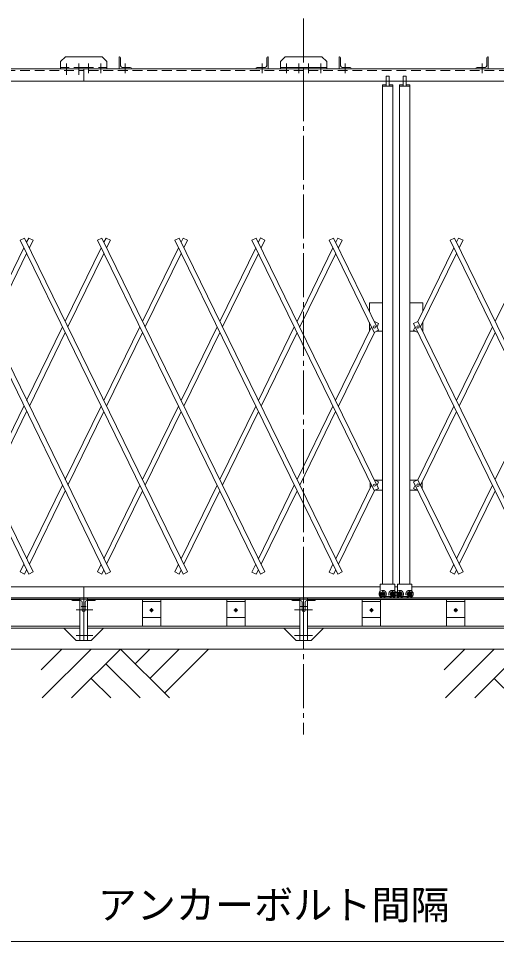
# Model space of a CAD drawing. Units: millimetres, scale not verified. Extents: x -7202 to 7173, y -9671 to 10206.
# Drawn here: x -2842 to -886, y -1050 to 2725 of the extents above; entities that cross this region are included whole.
import ezdxf
from ezdxf.enums import TextEntityAlignment as Align

# ---------------------------------------------------------------- set-up
doc = ezdxf.new("R2010")
doc.units = ezdxf.units.MM
doc.header["$LTSCALE"] = 20
doc.linetypes.add('CHAIN2', pattern=[12, 9, -1, 1, -1])
doc.linetypes.add('DASHED2', pattern=[3, 2, -1])
for name, color, linetype, lineweight in [('0-1_10 常用実線', 3, 'Continuous', 18), ('0-3_12 常用一点鎖線', 3, 'CHAIN2', 18), ('0-4_11 常用破線', 3, 'DASHED2', 18), ('0-5_05 寸法', 3, 'Continuous', 18), ('0-A_02 一点鎖線', 7, 'CHAIN2', 18), ('0-E_80 躯体A', 1, 'Continuous', 18)]:
    doc.layers.add(name, color=color, linetype=linetype, lineweight=lineweight)
doc.styles.add('ＭＳ ゴシック', font='')
doc.styles.get('ＭＳ ゴシック').set_extended_font_data('MS Gothic')

msp = doc.modelspace()

# ---------------------------------------------------------------- linework, layer by layer
at = {"layer": '0-1_10 常用実線'}
for p, q in [((-2500.26, 2568.42), (-2480.26, 2548.42)), ((-2430.26, 2518.42), (-2430.26, 2568.42)), ((-2428.76, 2568.42), (-2430.26, 2568.42)), ((-1821.76, 2568.42), (-1820.26, 2568.42)), ((-1820.26, 2518.42), (-1820.26, 2568.42)), ((-1750.26, 2568.42), (-1770.26, 2548.42)), ((-1600.26, 2568.42), (-1750.26, 2568.42)), ((-1600.26, 2568.42), (-1580.26, 2548.42)), ((-1530.26, 2518.42), (-1530.26, 2568.42)), ((-1528.76, 2568.42), (-1530.26, 2568.42)), ((-921.76, 2568.42), (-920.26, 2568.42)), ((-920.26, 2518.42), (-920.26, 2568.42)), ((-2670.26, 2548.42), (-2670.26, 2518.42)), ((-2480.26, 2548.42), (-2480.26, 2518.42)), ((-2424.26, 2563.92), (-2424.26, 2530.92)), ((-1826.26, 2563.92), (-1826.26, 2530.92)), ((-1770.26, 2548.42), (-1770.26, 2518.42)), ((-1580.26, 2548.42), (-1580.26, 2518.42)), ((-1524.26, 2563.92), (-1524.26, 2530.92)), ((-926.26, 2563.92), (-926.26, 2530.92)), ((-3915.76, 2518.42), (-2575.26, 2518.42)), ((-2575.26, 2518.42), (-2575.26, 2468.42)), ((-2575.26, 2518.42), (-2575.26, 2468.42)), ((-1675.26, 2518.42), (-2575.26, 2518.42)), ((-2430.26, 2518.42), (-2380.26, 2518.42)), ((-2384.76, 2524.42), (-2417.76, 2524.42)), ((-2380.26, 2519.92), (-2380.26, 2518.42)), ((-1870.26, 2519.92), (-1870.26, 2518.42)), ((-1820.26, 2518.42), (-1870.26, 2518.42)), ((-1865.76, 2524.42), (-1832.76, 2524.42)), ((-1675.26, 2524.42), (-1770.26, 2524.42)), ((-1675.26, 2524.42), (-1580.26, 2524.42)), ((-1675.26, 2518.42), (-1675.26, 2468.42)), ((-775.26, 2518.42), (-1675.26, 2518.42)), ((-1675.26, 2518.42), (-1675.26, 2468.42)), ((-1530.26, 2518.42), (-1480.26, 2518.42)), ((-1484.76, 2524.42), (-1517.76, 2524.42)), ((-1480.26, 2519.92), (-1480.26, 2518.42)), ((-970.26, 2519.92), (-970.26, 2518.42)), ((-920.26, 2518.42), (-970.26, 2518.42)), ((-965.76, 2524.42), (-932.76, 2524.42)), ((-3915.76, 2468.42), (-2575.26, 2468.42)), ((-1675.26, 2468.42), (-2575.26, 2468.42)), ((-775.26, 2468.42), (-1675.26, 2468.42)), ((-1353.29, 2453.42), (-1353.29, 411.42)), ((-1353.29, 2453.42), (-1337.94, 2453.42)), ((-1337.94, 2488.42), (-1337.94, 2447.42)), ((-1310.59, 2453.42), (-1325.94, 2453.42)), ((-1310.59, 2453.42), (-1310.59, 411.42)), ((-1283.29, 2453.42), (-1267.94, 2453.42)), ((-1283.29, 2453.42), (-1283.29, 411.42)), ((-1255.94, 2488.42), (-1255.94, 2447.42)), ((-1240.59, 2453.42), (-1255.94, 2453.42)), ((-1240.59, 2453.42), (-1240.59, 411.42)), ((-1310.59, 2447.42), (-1353.29, 2447.42)), ((-1283.29, 2447.42), (-1240.59, 2447.42)), ((-2819.88, 1786.76), (-2967.14, 1485.41)), ((-2503.76, 1786.76), (-2650.69, 1486.09)), ((-2187.64, 1786.76), (-2334.56, 1486.08)), ((-1871.52, 1786.77), (-2018.45, 1486.09)), ((-1555.4, 1786.76), (-1702.33, 1486.07)), ((-1060.71, 1786.76), (-1207.97, 1485.41)), ((-744.59, 1786.76), (-891.52, 1486.09)), ((-2955.68, 1463.31), (-2808.75, 1763.98)), ((-2639.56, 1463.32), (-2492.63, 1763.98)), ((-2323.43, 1463.31), (-2176.51, 1763.98)), ((-2007.32, 1463.31), (-1860.39, 1763.99)), ((-1691.2, 1463.3), (-1544.27, 1763.98)), ((-1196.51, 1463.31), (-1049.58, 1763.98)), ((-1406.24, 1527.03), (-1406.24, 1561.42)), ((-1406.24, 1561.42), (-1353.29, 1561.42)), ((-1187.64, 1561.42), (-1240.59, 1561.42)), ((-1187.64, 1527.02), (-1187.64, 1561.42)), ((-1406.24, 1446.42), (-1406.24, 1481.47)), ((-1187.64, 1446.42), (-1187.64, 1481.47)), ((-2661.82, 1463.32), (-2808.75, 1162.64)), ((-2797.62, 1139.87), (-2650.69, 1440.54)), ((-2345.69, 1463.31), (-2492.62, 1162.63)), ((-2481.49, 1139.85), (-2334.56, 1440.53)), ((-2029.58, 1463.31), (-2176.5, 1162.64)), ((-2165.37, 1139.86), (-2018.45, 1440.54)), ((-1713.46, 1463.3), (-1860.38, 1162.63)), ((-1849.25, 1139.85), (-1702.33, 1440.52)), ((-1397.37, 1463.31), (-1544.29, 1162.64)), ((-1533.16, 1139.87), (-1385.91, 1441.22)), ((-1406.24, 1446.42), (-1405.62, 1446.42)), ((-1375.25, 1446.42), (-1353.29, 1446.42)), ((-1218.63, 1446.42), (-1240.59, 1446.42)), ((-1187.64, 1446.42), (-1188.25, 1446.42)), ((-902.65, 1463.32), (-1049.58, 1162.64)), ((-1038.45, 1139.87), (-891.52, 1440.54)), ((-2819.88, 1139.87), (-2967.14, 838.52)), ((-2503.75, 1139.85), (-2650.68, 839.17)), ((-2187.63, 1139.86), (-2334.56, 839.19)), ((-1871.51, 1139.85), (-2018.44, 839.18)), ((-1555.42, 1139.87), (-1702.33, 839.21)), ((-1060.71, 1139.87), (-1207.97, 838.52)), ((-744.58, 1139.85), (-891.51, 839.17)), ((-2955.68, 816.42), (-2808.75, 1117.09)), ((-2639.55, 816.39), (-2492.62, 1117.08)), ((-2323.43, 816.41), (-2176.5, 1117.09)), ((-2007.31, 816.4), (-1860.38, 1117.08)), ((-1691.2, 816.43), (-1544.29, 1117.09)), ((-1196.51, 816.42), (-1049.58, 1117.09)), ((-1353.29, 836.42), (-1381.61, 836.42)), ((-1240.59, 836.42), (-1212.26, 836.42)), ((-2661.81, 816.39), (-2808.73, 515.74)), ((-2797.59, 492.96), (-2650.68, 793.62)), ((-2345.69, 816.41), (-2492.62, 515.72)), ((-2481.49, 492.95), (-2334.56, 793.63)), ((-2029.57, 816.4), (-2176.49, 515.73)), ((-2165.36, 492.95), (-2018.44, 793.63)), ((-1713.46, 816.43), (-1860.38, 515.75)), ((-1849.25, 492.97), (-1702.33, 793.65)), ((-1397.37, 816.42), (-1544.26, 515.75)), ((-1533.13, 492.97), (-1385.9, 794.33)), ((-1403.29, 804.31), (-1403.29, 828.54)), ((-1353.29, 796.42), (-1381.61, 796.42)), ((-1240.59, 796.42), (-1212.26, 796.42)), ((-1190.59, 804.31), (-1190.59, 828.54)), ((-902.64, 816.39), (-1049.55, 515.74)), ((-1038.42, 492.96), (-891.51, 793.62)), ((-2991.11, 400.42), (-2575.26, 400.42)), ((-2575.26, 400.42), (-1675.26, 400.42)), ((-1675.26, 400.42), (-1361.94, 400.42)), ((-1361.94, 366.42), (-1361.94, 411.42)), ((-1301.94, 411.42), (-1361.94, 411.42)), ((-1351.94, 381.24), (-1360.44, 376.33)), ((-1351.94, 381.24), (-1343.44, 376.33)), ((-1311.94, 381.24), (-1320.44, 376.33)), ((-1311.94, 381.24), (-1303.44, 376.33)), ((-1301.94, 366.42), (-1301.94, 411.42)), ((-1301.94, 400.42), (-1291.94, 400.42)), ((-1291.94, 366.42), (-1291.94, 411.42)), ((-1231.94, 411.42), (-1291.94, 411.42)), ((-1281.94, 381.24), (-1290.44, 376.33)), ((-1281.94, 381.24), (-1273.44, 376.33)), ((-1241.94, 381.24), (-1250.44, 376.33)), ((-1241.94, 381.24), (-1233.44, 376.33)), ((-1231.94, 366.42), (-1231.94, 411.42)), ((-1231.94, 400.42), (-775.26, 400.42)), ((-3933.26, 356.42), (-2575.26, 356.42)), ((-2575.26, 356.42), (-3933.26, 356.42)), ((-3933.26, 350.42), (-2575.26, 350.42)), ((-2591.26, 348.58), (-3933.26, 348.58)), ((-2575.26, 350.42), (-2625.26, 350.42)), ((-2625.26, 348.92), (-2625.26, 350.42)), ((-2620.76, 344.42), (-2587.76, 344.42)), ((-2591.26, 356.42), (-2591.26, 181.42)), ((-2575.26, 356.42), (-1675.26, 356.42)), ((-2575.26, 356.42), (-2575.26, 181.42)), ((-1675.26, 356.42), (-2575.26, 356.42)), ((-2575.26, 356.42), (-2575.26, 181.42)), ((-2575.26, 350.42), (-1675.26, 350.42)), ((-2575.26, 350.42), (-2525.26, 350.42)), ((-2529.76, 344.42), (-2562.76, 344.42)), ((-2559.26, 356.42), (-2559.26, 181.42)), ((-2559.26, 348.58), (-1691.26, 348.58)), ((-2525.26, 348.92), (-2525.26, 350.42)), ((-2335.26, 275.42), (-2335.26, 350.42)), ((-2335.26, 348.58), (-2335.26, 239.26)), ((-2260.26, 341.42), (-2335.26, 341.42)), ((-2310.26, 356.42), (-2260.26, 356.42)), ((-2260.26, 275.42), (-2260.26, 350.42)), ((-2260.26, 239.26), (-2260.26, 348.58)), ((-1990.26, 350.42), (-1990.26, 275.42)), ((-1990.26, 239.26), (-1990.26, 348.58)), ((-1990.26, 341.42), (-1915.26, 341.42)), ((-1915.26, 275.42), (-1915.26, 350.42)), ((-1915.26, 348.58), (-1915.26, 239.26)), ((-1675.26, 350.42), (-1725.26, 350.42)), ((-1725.26, 348.92), (-1725.26, 350.42)), ((-1720.76, 344.42), (-1687.76, 344.42)), ((-1691.26, 356.42), (-1691.26, 181.42)), ((-1675.26, 356.42), (-775.26, 356.42)), ((-1675.26, 356.42), (-1675.26, 181.42)), ((-775.26, 356.42), (-1675.26, 356.42)), ((-1675.26, 356.42), (-1675.26, 181.42)), ((-1675.26, 350.42), (-775.26, 350.42)), ((-1675.26, 350.42), (-1625.26, 350.42)), ((-1629.76, 344.42), (-1662.76, 344.42)), ((-1659.26, 356.42), (-1659.26, 181.42)), ((-1659.26, 348.58), (-791.26, 348.58)), ((-1625.26, 348.92), (-1625.26, 350.42)), ((-1435.26, 275.42), (-1435.26, 350.42)), ((-1435.26, 348.58), (-1435.26, 239.26)), ((-1360.26, 341.42), (-1435.26, 341.42)), ((-1410.26, 356.42), (-1360.26, 356.42)), ((-1361.94, 366.42), (-1356.94, 361.42)), ((-1360.26, 275.42), (-1360.26, 350.42)), ((-1360.26, 239.26), (-1360.26, 348.58)), ((-1351.94, 361.61), (-1343.44, 366.52)), ((-1343.44, 366.52), (-1343.44, 376.33)), ((-1320.44, 366.52), (-1320.44, 376.33)), ((-1311.94, 361.61), (-1320.44, 366.52)), ((-1291.94, 366.42), (-1286.94, 361.42)), ((-1281.94, 361.61), (-1273.44, 366.52)), ((-1273.44, 366.52), (-1273.44, 376.33)), ((-1250.44, 366.52), (-1250.44, 376.33)), ((-1241.94, 361.61), (-1250.44, 366.52)), ((-1090.26, 350.42), (-1090.26, 275.42)), ((-1090.26, 239.26), (-1090.26, 348.58)), ((-1090.26, 341.42), (-1015.26, 341.42)), ((-1015.26, 275.42), (-1015.26, 350.42)), ((-1015.26, 348.58), (-1015.26, 239.26)), ((-2581.26, 304.92), (-2581.26, 337.92)), ((-2569.26, 304.92), (-2569.26, 337.92)), ((-1681.26, 304.92), (-1681.26, 337.92)), ((-1669.26, 304.92), (-1669.26, 337.92)), ((-2576.76, 300.42), (-2575.26, 300.42)), ((-2573.76, 300.42), (-2575.26, 300.42)), ((-2260.26, 275.42), (-2335.26, 275.42)), ((-1990.26, 275.42), (-1915.26, 275.42)), ((-1676.76, 300.42), (-1675.26, 300.42)), ((-1673.76, 300.42), (-1675.26, 300.42)), ((-1360.26, 275.42), (-1435.26, 275.42)), ((-1090.26, 275.42), (-1015.26, 275.42)), ((-2591.26, 239.26), (-3933.26, 239.26)), ((-2591.26, 231.42), (-3933.26, 231.42)), ((-2656.26, 231.42), (-2606.26, 181.42)), ((-2559.26, 239.26), (-1691.26, 239.26)), ((-1691.26, 231.42), (-2559.26, 231.42)), ((-2494.26, 231.42), (-2544.26, 181.42)), ((-1756.26, 231.42), (-1706.26, 181.42)), ((-1659.26, 239.26), (-791.26, 239.26)), ((-791.26, 231.42), (-1659.26, 231.42)), ((-1594.26, 231.42), (-1644.26, 181.42)), ((-2575.26, 181.42), (-2606.26, 181.42)), ((-2575.26, 181.42), (-2544.26, 181.42)), ((-1675.26, 181.42), (-1706.26, 181.42)), ((-1675.26, 181.42), (-1644.26, 181.42))]:
    msp.add_line(p, q, dxfattribs=at)
for points in [[(-2500.26, 2568.42), (-2650.26, 2568.42), (-2670.26, 2548.42)], [(-1337.94, 2488.42), (-1325.94, 2488.42), (-1325.94, 2447.42)], [(-1255.94, 2488.42), (-1267.94, 2488.42), (-1267.94, 2447.42)], [(-2797.62, 1786.76), (-2782.2, 1818.31), (-2800.17, 1827.09), (-2808.75, 1809.54)], [(-2481.5, 1786.76), (-2466.08, 1818.31), (-2484.05, 1827.09), (-2492.63, 1809.54)], [(-2165.38, 1786.76), (-2149.96, 1818.31), (-2167.93, 1827.09), (-2176.51, 1809.54)], [(-1849.26, 1786.77), (-1833.84, 1818.33), (-1851.81, 1827.11), (-1860.39, 1809.54)], [(-1533.14, 1786.76), (-1517.72, 1818.31), (-1535.69, 1827.09), (-1544.27, 1809.54)], [(-1038.45, 1786.76), (-1023.03, 1818.31), (-1041, 1827.09), (-1049.58, 1809.54)], [(-1375.11, 1463.31), (-1368.47, 1476.89), (-1385.9, 1485.41)], [(-1218.77, 1463.31), (-1225.4, 1449.74), (-1207.97, 1441.22)], [(-1375.11, 816.42), (-1368.47, 830), (-1385.91, 838.52)], [(-1218.77, 816.42), (-1225.4, 802.84), (-1207.97, 794.32)], [(-2819.85, 492.96), (-2835.27, 461.42), (-2817.3, 452.64), (-2808.72, 470.19)], [(-2503.75, 492.95), (-2519.15, 461.44), (-2501.18, 452.66), (-2492.62, 470.17)], [(-2187.62, 492.95), (-2203.03, 461.42), (-2185.06, 452.64), (-2176.49, 470.17)], [(-1871.51, 492.97), (-1886.93, 461.41), (-1868.97, 452.63), (-1860.38, 470.2)], [(-1555.39, 492.97), (-1570.81, 461.41), (-1552.84, 452.63), (-1544.26, 470.2)], [(-1060.68, 492.96), (-1076.1, 461.42), (-1058.13, 452.64), (-1049.55, 470.19)], [(-2575.26, 400.42), (-2575.26, 350.42), (-2575.26, 300.42)], [(-2575.26, 400.42), (-2575.26, 350.42), (-2575.26, 300.42)], [(-1675.26, 400.42), (-1675.26, 350.42), (-1675.26, 300.42)], [(-1675.26, 400.42), (-1675.26, 350.42), (-1675.26, 300.42)], [(-1360.44, 376.33), (-1360.44, 366.52), (-1351.94, 361.61)], [(-1301.94, 366.42), (-1306.94, 361.42), (-1356.94, 361.42)], [(-1303.44, 376.33), (-1303.44, 366.52), (-1311.94, 361.61)], [(-1290.44, 376.33), (-1290.44, 366.52), (-1281.94, 361.61)], [(-1231.94, 366.42), (-1236.94, 361.42), (-1286.94, 361.42)], [(-1233.44, 376.33), (-1233.44, 366.52), (-1241.94, 361.61)]]:
    msp.add_lwpolyline(points, dxfattribs=at)
for points in [[(-2835.3, 1818.31), (-2167.93, 452.66), (-2149.96, 461.44), (-2817.33, 1827.09)], [(-2519.18, 1818.31), (-1851.81, 452.66), (-1833.84, 461.44), (-2501.21, 1827.09)], [(-2203.06, 1818.31), (-1535.69, 452.66), (-1517.72, 461.44), (-2185.09, 1827.09)], [(-1368.47, 802.84), (-1868.97, 1827.1), (-1886.94, 1818.32), (-1386.44, 794.06)], [(-1368.47, 1449.73), (-1552.85, 1827.1), (-1570.82, 1818.32), (-1386.44, 1440.95)], [(-1076.13, 1818.31), (-408.76, 452.66), (-390.79, 461.44), (-1058.16, 1827.09)], [(-2984.57, 1476.89), (-2484.06, 452.65), (-2466.09, 461.43), (-2966.61, 1485.67)], [(-1225.4, 1476.89), (-724.89, 452.65), (-706.92, 461.43), (-1207.43, 1485.67)], [(-2984.57, 830), (-2800.16, 452.66), (-2782.19, 461.44), (-2966.61, 838.78)], [(-1225.4, 830), (-1040.98, 452.66), (-1023.02, 461.44), (-1207.44, 838.78)]]:
    msp.add_lwpolyline(points, close=True, dxfattribs=at)
for centre, radius in [((-1386.24, 1463.31), 4.5), ((-1207.64, 1463.31), 5), ((-1386.24, 816.42), 4.5), ((-1207.64, 816.42), 5), ((-1351.94, 371.42), 8.5), ((-1311.94, 371.42), 8.5), ((-1281.94, 371.42), 8.5), ((-1241.94, 371.42), 8.5), ((-1351.94, 371.42), 5), ((-1351.94, 371.42), 4.19), ((-1311.94, 371.42), 5), ((-1311.94, 371.42), 4.19), ((-1281.94, 371.42), 5), ((-1281.94, 371.42), 4.19), ((-1241.94, 371.42), 5), ((-1241.94, 371.42), 4.19), ((-2297.76, 305.42), 6), ((-1952.76, 305.42), 6), ((-1397.76, 305.42), 6), ((-1052.76, 305.42), 6)]:
    msp.add_circle(centre, radius, dxfattribs=at)
for centre, radius, start, end in [((-2428.76, 2563.92), 4.5, 0, 90), ((-1821.76, 2563.92), 4.5, 90, 180), ((-1528.76, 2563.92), 4.5, 0, 90), ((-921.76, 2563.92), 4.5, 90, 180), ((-2417.76, 2530.92), 6.5, 180, 270), ((-1832.76, 2530.92), 6.5, 270, 0), ((-1517.76, 2530.92), 6.5, 180, 270), ((-932.76, 2530.92), 6.5, 270, 0), ((-2384.76, 2519.92), 4.5, 0, 90), ((-1865.76, 2519.92), 4.5, 90, 180), ((-1484.76, 2519.92), 4.5, 0, 90), ((-965.76, 2519.92), 4.5, 90, 180), ((-1351.94, 371.42), 15, 131.81031, 318.18968), ((-1311.94, 371.42), 15, 221.81032, 48.18969), ((-1281.94, 371.42), 15, 131.81031, 318.18968), ((-1241.94, 371.42), 15, 221.81032, 48.18969), ((-2620.76, 348.92), 4.5, 180, 270), ((-2587.76, 337.92), 6.5, 0, 90), ((-2562.76, 337.92), 6.5, 90, 180), ((-2529.76, 348.92), 4.5, 270, 0), ((-1720.76, 348.92), 4.5, 180, 270), ((-1687.76, 337.92), 6.5, 0, 90), ((-1662.76, 337.92), 6.5, 90, 180), ((-1629.76, 348.92), 4.5, 270, 0), ((-2576.76, 304.92), 4.5, 180, 270), ((-2573.76, 304.92), 4.5, 270, 0), ((-1676.76, 304.92), 4.5, 180, 270), ((-1673.76, 304.92), 4.5, 270, 0)]:
    msp.add_arc(centre, radius, start, end, dxfattribs=at)
at = {"layer": '0-3_12 常用一点鎖線'}
for p, q in [((-1675.26, 2724.78), (-1675.26, -202.97)), ((-2645.26, 2540.62), (-2645.26, 2501.12)), ((-2645.26, 2539.19), (-2645.26, 2494.6)), ((-2595.26, 2540.62), (-2595.26, 2501.12)), ((-2595.26, 2539.19), (-2595.26, 2494.6)), ((-2555.26, 2540.62), (-2555.26, 2501.12)), ((-2505.26, 2540.62), (-2505.26, 2501.12)), ((-2405.26, 2540.62), (-2405.26, 2501.12)), ((-1845.26, 2540.62), (-1845.26, 2501.12)), ((-1745.26, 2540.62), (-1745.26, 2501.12)), ((-1695.26, 2540.62), (-1695.26, 2501.12)), ((-1655.26, 2540.62), (-1655.26, 2501.12)), ((-1605.26, 2540.62), (-1605.26, 2501.12)), ((-945.26, 2540.62), (-945.26, 2501.12)), ((-1351.94, 359.65), (-1351.94, 383.2)), ((-1311.94, 359.65), (-1311.94, 383.2)), ((-1281.94, 359.65), (-1281.94, 383.2)), ((-1241.94, 359.65), (-1241.94, 383.2)), ((-1341.48, 371.42), (-1362.4, 371.42)), ((-1322.4, 371.42), (-1301.48, 371.42)), ((-1271.48, 371.42), (-1292.4, 371.42)), ((-1252.4, 371.42), (-1231.48, 371.42)), ((-2606.09, 306.42), (-2553.99, 306.42)), ((-2590.55, 306.42), (-2538.45, 306.42)), ((-2585.72, 320.42), (-2564.8, 320.42)), ((-2289.76, 305.42), (-2305.76, 305.42)), ((-2297.76, 297.42), (-2297.76, 313.42)), ((-1960.76, 305.42), (-1944.76, 305.42)), ((-1952.76, 297.42), (-1952.76, 313.42)), ((-1659.97, 306.42), (-1712.07, 306.42)), ((-1690.55, 306.42), (-1638.45, 306.42)), ((-1667.67, 320.42), (-1688.6, 320.42)), ((-1682.84, 320.42), (-1661.92, 320.42)), ((-1389.76, 305.42), (-1405.76, 305.42)), ((-1397.76, 297.42), (-1397.76, 313.42)), ((-1060.76, 305.42), (-1044.76, 305.42)), ((-1052.76, 297.42), (-1052.76, 313.42)), ((-2606.09, 201.42), (-2553.99, 201.42)), ((-2590.55, 201.42), (-2538.45, 201.42)), ((-1659.97, 201.42), (-1712.07, 201.42)), ((-1690.55, 201.42), (-1638.45, 201.42))]:
    msp.add_line(p, q, dxfattribs=at)
at = {"layer": '0-4_11 常用破線'}
for p, q in [((-3915.76, 2512.42), (-2575.26, 2512.42)), ((-2575.26, 2524.42), (-2670.26, 2524.42)), ((-2575.26, 2524.42), (-2480.26, 2524.42))]:
    msp.add_line(p, q, dxfattribs=at)
msp.add_lwpolyline([(-775.26, 2512.42), (-1675.26, 2512.42), (-2575.26, 2512.42)], dxfattribs=at)
for centre, start, end in [((-1351.94, 371.42), 318.18968, 131.81031), ((-1311.94, 371.42), 48.18969, 221.81032), ((-1281.94, 371.42), 318.18968, 131.81031), ((-1241.94, 371.42), 48.18969, 221.81032)]:
    msp.add_arc(centre, 15, start, end, dxfattribs=at)
at = {"layer": '0-5_05 寸法', "color": 7}
msp.add_line((-4127.76, -1049.59), (777.24, -1049.59), dxfattribs=at)
at = {"layer": '0-A_02 一点鎖線', "color": 3}
msp.add_line((-1505.26, 2540.62), (-1505.26, 2501.12), dxfattribs=at)
at = {"layer": '0-E_80 躯体A'}
for p, q in [((-6744.15, 146.42), (2982.27, 146.42)), ((-2749.93, 61.33), (-2664.84, 146.42)), ((-2744.84, -53.58), (-2544.84, 146.42)), ((-2624.75, -53.49), (-2424.75, 146.51)), ((-2224.75, -53.49), (-2424.75, 146.51)), ((-2364.75, 86.51), (-2304.75, 146.51)), ((-2304.75, 26.51), (-2184.75, 146.51)), ((-2244.75, -33.49), (-2064.75, 146.51)), ((-1100.35, 61.42), (-1015.26, 146.51)), ((-1095.26, -53.49), (-895.26, 146.51)), ((-975.26, -53.49), (-775.26, 146.51)), ((-2344.75, -53.49), (-2484.75, 86.51)), ((-2464.75, -53.49), (-2544.75, 26.51)), ((-815.26, -53.49), (-895.26, 26.51))]:
    msp.add_line(p, q, dxfattribs=at)

# ---------------------------------------------------------------- texts
at = {"layer": '0-5_05 寸法', "color": 7, "style": 'ＭＳ ゴシック'}
msp.add_text('アンカーボルト間隔', height=117.3, dxfattribs=at).set_placement((-2517.93, -993.59), align=Align.BOTTOM_LEFT)

doc.saveas('drawing.dxf')
